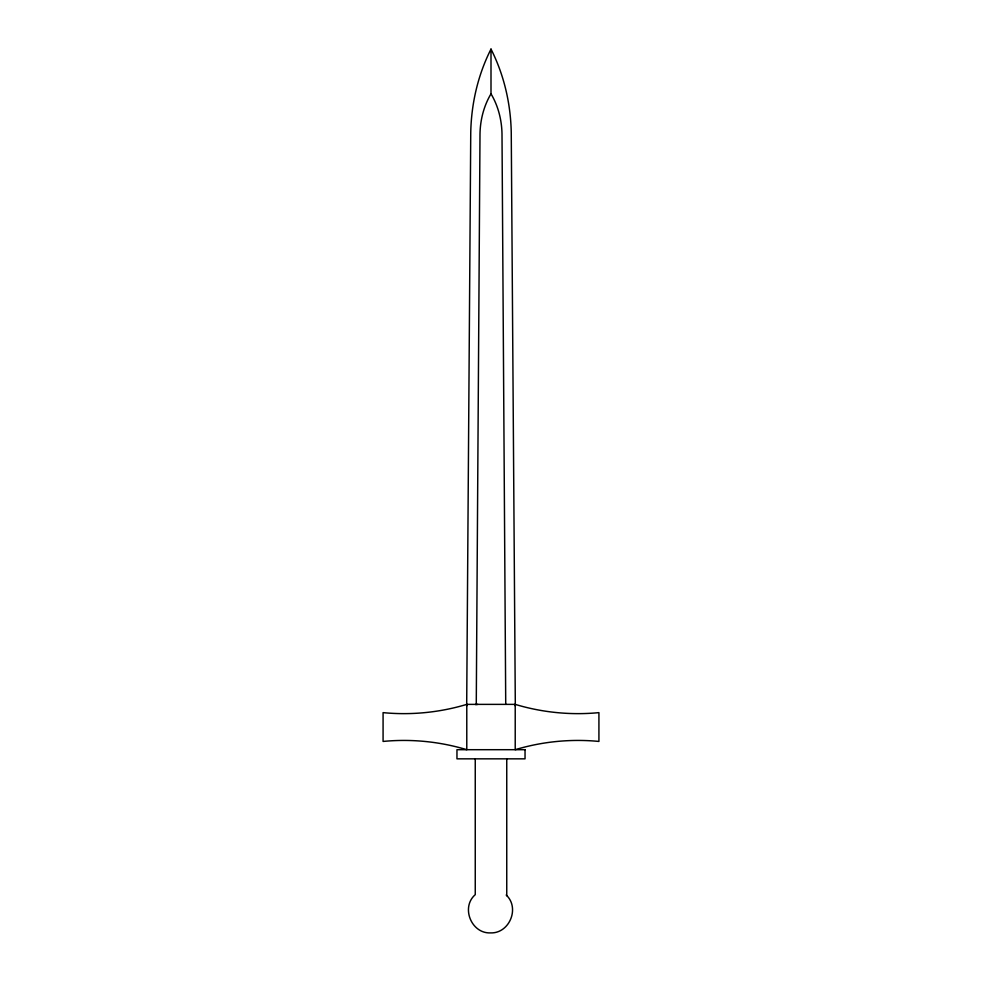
<?xml version="1.0" encoding="UTF-8"?>
<svg xmlns="http://www.w3.org/2000/svg" width="982" height="982" viewBox="0 0 982 982"><rect width="100%" height="100%" fill="white"/><g stroke="black" fill="none" stroke-linecap="round" stroke-linejoin="round"><path stroke-width="1.47" d="M466.683 705.935L470.746 132.742C471.286 103.785 477.89 74.988 491 49.1C504.11 74.988 510.714 103.785 511.254 132.742L515.317 705.935M476.27 704.376L480.002 133.736C480.284 119.767 483.844 105.872 491 93.818L491 49.1M466.781 704.376C439.764 712.527 411.163 715.35 383.078 712.637L383.078 741.435C411.163 738.722 439.764 741.545 466.781 749.696L466.781 704.376L515.219 704.376C542.236 712.527 570.837 715.35 598.922 712.637L598.922 741.435C570.837 738.722 542.236 741.545 515.219 749.696L515.219 704.376M475.251 758.853L475.251 894.663C460.668 907.233 471.286 933.71 490.497 932.9C509.462 933.649 520.129 907.896 506.184 895.007M475.632 704.597L477.804 704.376M491 93.818C498.156 105.872 501.716 119.767 501.998 133.736L505.73 704.376M506.749 758.828L506.749 895.744M525.039 749.696L456.961 749.696L456.961 758.841L525.039 758.841L525.039 749.696"/></g></svg>
